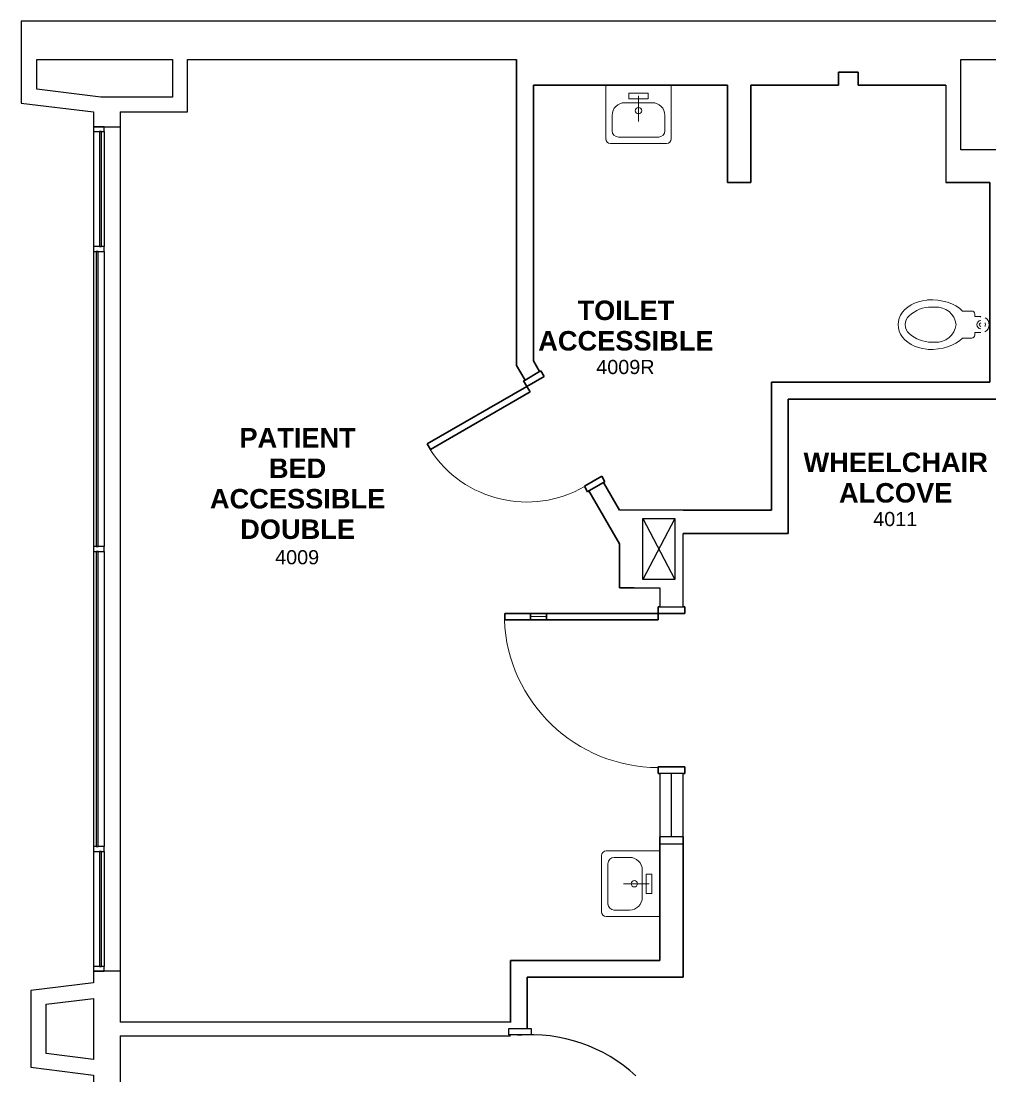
# Model space of a CAD drawing. Header units: inches. Extents: x -3235 to 3296, y 161 to 2924.
# Drawn here: x 265.5 to 568.4, y 2249.8 to 2579.5 of the extents above; entities that cross this region are included whole.
import ezdxf

# ---------------------------------------------------------------- set-up
doc = ezdxf.new("R2010")
doc.units = ezdxf.units.IN
doc.header["$LTSCALE"] = 96
doc.header["$MEASUREMENT"] = 0
for name, color, linetype, lineweight in [('A-AREA-IDEN', 4, 'CONTINUOUS', 9), ('A-DOOR-FRAM', 1, 'CONTINUOUS', 30), ('A-DOOR-GLAZ', 1, 'CONTINUOUS', 18)]:
    doc.layers.add(name, color=color, linetype=linetype, lineweight=lineweight)
for name, color, linetype in [('A-DOOR', 2, 'CONTINUOUS'), ('A-FLOR-PFIX', 2, 'CONTINUOUS'), ('A-GLAZ', 2, 'CONTINUOUS'), ('A-GLAZ-SILL', 1, 'CONTINUOUS'), ('A-SHAFT', 1, 'CONTINUOUS'), ('A-WALL-FULL', 6, 'CONTINUOUS')]:
    doc.layers.add(name, color=color, linetype=linetype)
doc.styles.add('ARIAL', font='arial.ttf')
doc.styles.add('Arial_B', font='arialbd.ttf', dxfattribs={"height": 6.088537})

# ---------------------------------------------------------------- blocks, each defined once
blk = doc.blocks.new('Summit-door-single-wrapped - 36x84-F-4090015-258679-fp04')
at = {"layer": 'A-DOOR', "lineweight": 30}
for p, q in [((12.75, 36.56), (12.75, 0.56)), ((14.75, 36.56), (12.75, 36.56)), ((14.75, 0.56), (14.75, 36.56)), ((14.75, 0.56), (12.75, 0.56))]:
    blk.add_line(p, q, dxfattribs=at)
at = {"layer": 'A-DOOR', "lineweight": 9}
blk.add_arc((14.75, 0.56), 36.14, 93.1725, 180.0016, dxfattribs=at)
at = {"layer": 'A-DOOR-FRAM'}
for p, q in [((-23.25, 0.56), (-23.25, 0.06)), ((-21.25, 0.56), (-23.25, 0.56)), ((-21.25, -5.69), (-21.25, 0.56)), ((16.75, 0.56), (14.75, 0.56)), ((14.75, 0.56), (14.75, -5.69)), ((16.75, 0.06), (16.75, 0.56)), ((-23.25, -5.19), (-23.25, -5.69)), ((-23.25, -5.69), (-21.25, -5.69)), ((14.75, -5.69), (16.75, -5.69)), ((16.75, -5.69), (16.75, -5.19))]:
    blk.add_line(p, q, dxfattribs=at)
blk = doc.blocks.new('Summit-door-single-wrapped - 48x84-N-4089940-258679-fp04')
at = {"layer": 'A-DOOR', "lineweight": 30}
for p, q in [((18.75, 49.56), (18.75, 1.56)), ((20.75, 49.56), (18.75, 49.56)), ((20.75, 1.56), (20.75, 49.56)), ((18.75, 41.56), (20.75, 41.56)), ((18.75, 36.56), (20.75, 36.56)), ((20.75, 1.56), (18.75, 1.56))]:
    blk.add_line(p, q, dxfattribs=at)
at = {"layer": 'A-DOOR', "lineweight": 9}
blk.add_arc((20.75, 1.56), 48.18, 92.3789, 180.0014, dxfattribs=at)
at = {"layer": 'A-DOOR-FRAM'}
for p, q in [((-29.25, 1.56), (-29.25, 1.06)), ((-27.25, 1.56), (-29.25, 1.56)), ((-27.25, -6.69), (-27.25, 1.56)), ((22.75, 1.56), (20.75, 1.56)), ((20.75, 1.56), (20.75, -6.69)), ((22.75, 1.06), (22.75, 1.56)), ((-29.25, -6.19), (-29.25, -6.69)), ((22.75, -6.69), (22.75, -6.19)), ((-29.25, -6.69), (-27.25, -6.69)), ((20.75, -6.69), (22.75, -6.69))]:
    blk.add_line(p, q, dxfattribs=at)
at = {"layer": 'A-DOOR-GLAZ', "lineweight": 9}
blk.add_line((19.75, 36.56), (19.75, 41.56), dxfattribs=at)

msp = doc.modelspace()

# ---------------------------------------------------------------- linework, layer by layer
at = {"layer": 'A-DOOR'}
for p, q in [((418, 2262.62), (418, 2264.62)), ((418, 2264.62), (425, 2264.62)), ((425, 2262.62), (418, 2262.62)), ((425, 2264.62), (425, 2262.62))]:
    msp.add_line(p, q, dxfattribs=at)
msp.add_arc((425, 2214.62), 48.05, 47.0874, 95, dxfattribs=at)
at = {"layer": 'A-FLOR-PFIX', "lineweight": 9}
for p, q in [((448.31, 2559.5), (448.31, 2542.75)), ((448.31, 2559.5), (448.31, 2558.5)), ((468.81, 2542.75), (468.81, 2559.5)), ((468.81, 2558.5), (468.81, 2559.5)), ((455.56, 2555.18), (455.56, 2556.99)), ((455.56, 2556.99), (461.56, 2556.99)), ((461.56, 2555.18), (455.56, 2555.18)), ((458.56, 2556.12), (458.56, 2548.12)), ((461.56, 2556.99), (461.56, 2555.18)), ((454.31, 2554), (462.81, 2554)), ((450.31, 2550), (450.31, 2545.25)), ((466.81, 2550), (466.81, 2545.06)), ((452.31, 2543.25), (465, 2543.25)), ((449.81, 2541.25), (467.31, 2541.25)), ((551.25, 2490.13), (550.26, 2490.13)), ((559.86, 2488.88), (562.75, 2488.88)), ((563.75, 2487.88), (563.75, 2487.13)), ((563.75, 2487.13), (565.64, 2487.13)), ((559.86, 2480.37), (562.75, 2480.37)), ((563.75, 2482.12), (565.64, 2482.12)), ((563.75, 2481.37), (563.75, 2482.12)), ((551.25, 2479.12), (550.22, 2479.12)), ((447, 2318.62), (447, 2301.12)), ((465.25, 2320.12), (448.5, 2320.12)), ((455.75, 2318.12), (451, 2318.12)), ((465.25, 2320.12), (464.25, 2320.12)), ((449, 2316.12), (449, 2303.43)), ((459.75, 2314.12), (459.75, 2305.62)), ((460.93, 2306.87), (460.93, 2312.87)), ((460.93, 2312.87), (462.74, 2312.87)), ((462.74, 2312.87), (462.74, 2306.87)), ((461.88, 2309.87), (453.88, 2309.87)), ((462.74, 2306.87), (460.93, 2306.87)), ((455.75, 2301.62), (450.81, 2301.62)), ((448.5, 2299.62), (465.25, 2299.62)), ((464.25, 2299.62), (465.25, 2299.62))]:
    msp.add_line(p, q, dxfattribs=at)
for centre in [(458.56, 2551.5), (457.25, 2309.87)]:
    msp.add_circle(centre, 1, dxfattribs=at)
for centre, radius, start, end in [((454.31, 2550), 4, 90, 180), ((462.81, 2550), 4, 0, 90), ((452.31, 2545.25), 2, 180, 270), ((464.81, 2545.25), 2, 270, 0), ((449.81, 2542.75), 1.5, 180, 270), ((467.31, 2542.75), 1.5, 270, 0), ((550.25, 2479.61), 10.52, 89.9498, 132.1746), ((551.67, 2483.9), 6.24, 6.6659, 93.7889), ((545.7, 2484.62), 3.75, 132.1746, 227.8254), ((562.75, 2487.88), 1, 0, 90), ((565.7, 2484.62), 1.34, 92.8617, 267.1383), ((565.7, 2484.62), 2.5, 91.3626, 96.855), ((565.7, 2484.62), 2.5, 298.6425, 60.7898), ((551.67, 2485.35), 6.24, 266.2111, 353.3341), ((565.7, 2484.62), 0.571, 97.5801, 262.4199), ((565.7, 2484.62), 1.34, 335.8356, 24.1644), ((550.25, 2489.64), 10.52, 227.8254, 269.8317), ((562.75, 2481.37), 1, 270, 0), ((448.5, 2318.62), 1.5, 90, 180), ((451, 2316.12), 2, 90, 180), ((455.75, 2314.12), 4, 0, 90), ((455.75, 2305.62), 4, 270, 0), ((451, 2303.62), 2, 180, 270), ((448.5, 2301.12), 1.5, 180, 270)]:
    msp.add_arc(centre, radius, start, end, dxfattribs=at)
for major_axis, ratio, start_param, end_param in [((-11.75, 0), 0.659574, 3.722963, 4.803144), ((-10.3, 0), 0.752595, 4.712389, 7.853982), ((-11.75, 0), 0.659574, 1.494749, 2.560223)]:
    msp.add_ellipse((550.04, 2484.62), major_axis=major_axis, ratio=ratio, start_param=start_param, end_param=end_param, dxfattribs=at)
at = {"layer": 'A-GLAZ', "extrusion": (0, 0, -1)}
for p, q in [((291.5, 2546.5), (288.13, 2546.5)), ((288.13, 2546.5), (288.13, 2545)), ((291.5, 2545), (291.5, 2546.5)), ((288.13, 2545), (291.5, 2545)), ((291.5, 2509), (288.13, 2509)), ((288.13, 2509), (288.13, 2507.5)), ((291.5, 2507.5), (291.5, 2509)), ((288.13, 2507.5), (291.5, 2507.5)), ((291.5, 2415.25), (288.13, 2415.25)), ((288.13, 2415.25), (288.13, 2413.75)), ((288.13, 2413.75), (291.5, 2413.75)), ((291.5, 2413.75), (291.5, 2415.25)), ((291.5, 2321.5), (288.13, 2321.5)), ((288.13, 2321.5), (288.13, 2320)), ((291.5, 2320), (291.5, 2321.5)), ((288.13, 2320), (291.5, 2320))]:
    msp.add_line(p, q, dxfattribs=at)
at = {"layer": 'A-GLAZ'}
for p, q in [((290.63, 2545), (290, 2545)), ((290, 2545), (290, 2509)), ((290.63, 2509), (290.63, 2545)), ((290, 2509), (290.63, 2509)), ((289.63, 2507.5), (289, 2507.5)), ((289, 2507.5), (289, 2415.25)), ((289.63, 2415.25), (289.63, 2507.5)), ((289, 2415.25), (289.63, 2415.25)), ((289.63, 2413.75), (289, 2413.75)), ((289, 2413.75), (289, 2321.5)), ((289.63, 2321.5), (289.63, 2413.75)), ((472.5, 2344.37), (465.25, 2344.37)), ((472.5, 2324.5), (465.25, 2324.5)), ((289, 2321.5), (289.63, 2321.5)), ((465.25, 2322.34), (472.5, 2322.34)), ((290.63, 2320), (290, 2320)), ((290, 2320), (290, 2284)), ((290.63, 2284), (290.63, 2320)), ((291.5, 2284), (288.13, 2284)), ((288.13, 2284), (288.13, 2282.5)), ((288.13, 2282.5), (291.5, 2282.5)), ((290, 2284), (290.63, 2284)), ((291.5, 2282.5), (291.5, 2284))]:
    msp.add_line(p, q, dxfattribs=at)
msp.add_lwpolyline([(468.88, 2324.5), (468.88, 2344.37)], dxfattribs=at)
at = {"layer": 'A-GLAZ-SILL'}
for p, q in [((288.13, 2545), (288.13, 2509)), ((291.5, 2545), (291.5, 2509)), ((288.13, 2507.5), (288.13, 2415.25)), ((291.5, 2507.5), (291.5, 2415.25)), ((288.13, 2413.75), (288.13, 2321.5)), ((291.5, 2413.75), (291.5, 2321.5)), ((465.25, 2344.37), (465.25, 2324.5)), ((472.5, 2324.5), (472.5, 2344.37)), ((288.13, 2320), (288.13, 2284)), ((291.5, 2320), (291.5, 2284))]:
    msp.add_line(p, q, dxfattribs=at)
at = {"layer": 'A-SHAFT'}
for p, q in [((459.87, 2424), (469.87, 2405)), ((469.87, 2424), (459.87, 2405))]:
    msp.add_line(p, q, dxfattribs=at)
at = {"layer": 'A-WALL-FULL'}
for p, q in [((592.13, 2579.5), (265.5, 2579.5)), ((265.5, 2579.5), (265.5, 2553.9)), ((270.38, 2567.5), (312.87, 2567.5)), ((270.38, 2558.22), (270.38, 2567.5)), ((312.87, 2567.5), (312.87, 2555.75)), ((317.5, 2567.5), (420.44, 2567.5)), ((317.5, 2551.12), (317.5, 2567.5)), ((559.31, 2567.5), (588.71, 2567.5)), ((559.31, 2539.31), (559.31, 2567.5)), ((554.69, 2559.5), (554.69, 2529)), ((290.46, 2555.75), (270.38, 2558.22)), ((312.87, 2555.75), (290.46, 2555.75)), ((265.5, 2553.9), (288.13, 2551.12)), ((288.13, 2551.12), (288.13, 2546.5)), ((296.5, 2551.12), (317.5, 2551.12)), ((296.5, 2551.12), (296.5, 2266.62)), ((288.13, 2546.5), (296.5, 2546.5)), ((578.38, 2539.31), (559.31, 2539.31)), ((472.5, 2426.62), (452.62, 2426.62)), ((459.87, 2424), (469.87, 2424)), ((459.87, 2405), (459.87, 2424)), ((469.87, 2424), (469.87, 2405)), ((472.5, 2396.37), (472.5, 2419.37)), ((469.87, 2405), (459.87, 2405)), ((457.25, 2402.37), (465.25, 2402.37)), ((465.25, 2402.37), (465.25, 2396.37)), ((465.25, 2396.37), (472.5, 2396.37)), ((296.5, 2282.5), (288.13, 2282.5)), ((288.13, 2282.5), (288.13, 2278.95)), ((288.13, 2278.95), (268.5, 2276.5)), ((268.5, 2276.5), (268.5, 2252.5)), ((273.38, 2272.2), (288.13, 2274.04)), ((273.38, 2256.8), (273.38, 2272.2)), ((288.13, 2274.04), (288.13, 2254.96)), ((374.75, 2266.62), (296.5, 2266.62)), ((418.5, 2266.62), (374.75, 2266.62)), ((418.5, 2266.62), (418.5, 2266.5)), ((296.5, 2262.37), (418.5, 2262.37)), ((296.5, 2262.37), (296.5, 1966.62)), ((288.13, 2254.96), (273.38, 2256.8)), ((268.5, 2252.5), (288.13, 2250.05)), ((288.13, 2250.05), (288.13, 2246.49))]:
    msp.add_line(p, q, dxfattribs=at)
at = {"layer": 'A-WALL-FULL', "lineweight": 30}
for p, q in [((420.44, 2567.5), (420.44, 2471.88)), ((521.13, 2559.5), (521.13, 2563.5)), ((521.13, 2563.5), (527.25, 2563.5)), ((527.25, 2563.5), (527.25, 2559.5)), ((425.69, 2473.28), (425.69, 2559.5)), ((425.69, 2559.5), (486.44, 2559.5)), ((486.44, 2559.5), (486.44, 2529)), ((493.69, 2559.5), (521.13, 2559.5)), ((493.69, 2529), (493.69, 2559.5)), ((527.25, 2559.5), (554.69, 2559.5)), ((486.44, 2529), (493.69, 2529)), ((554.69, 2529), (568.39, 2529)), ((568.39, 2529), (568.39, 2466.62)), ((427.62, 2469.93), (425.69, 2473.28)), ((420.44, 2471.88), (423.08, 2467.3)), ((423.08, 2467.3), (427.62, 2469.93)), ((568.39, 2466.62), (500.13, 2466.62)), ((500.13, 2466.62), (500.13, 2426.62)), ((505.38, 2461.37), (577.38, 2461.37)), ((505.38, 2419.37), (505.38, 2461.37)), ((447.62, 2435.29), (443.08, 2432.66)), ((452.62, 2426.62), (447.62, 2435.29)), ((443.08, 2432.66), (452.62, 2416.12)), ((500.13, 2426.62), (472.5, 2426.62)), ((472.5, 2419.37), (505.38, 2419.37)), ((452.62, 2416.12), (452.62, 2402.37)), ((452.62, 2402.37), (457.25, 2402.37)), ((465.25, 2324.5), (465.25, 2285.87)), ((472.5, 2280.62), (472.5, 2324.5)), ((465.25, 2285.87), (418.5, 2285.87)), ((418.5, 2285.87), (418.5, 2266.62)), ((423.75, 2280.62), (472.5, 2280.62)), ((423.75, 2264.62), (423.75, 2280.62))]:
    msp.add_line(p, q, dxfattribs=at)

# ---------------------------------------------------------------- block references
at = {"layer": 'A-DOOR'}
for name, p, rotation in [('Summit-door-single-wrapped - 36x84-F-4090015-258679-fp04', (431.51, 2452.83), 120), ('Summit-door-single-wrapped - 48x84-N-4089940-258679-fp04', (466.31, 2373.62), 90.00000000000084)]:
    msp.add_blockref(name, p, dxfattribs=dict(at, rotation=rotation))

# ---------------------------------------------------------------- texts
at = {"layer": 'A-AREA-IDEN', "attachment_point": 2, "line_spacing_factor": 0.938532}
for s, insert, char_height, width, style in [('TOILET\\PACCESSIBLE', (454.62, 2492.15), 6.089, 63.288, 'Arial_B'), ('4009R', (454.47, 2473.6), 4.426, 21.708, 'ARIAL'), ('4009R', (454.47, 2473.6), 4.426, 21.708, 'ARIAL'), ('PATIENT\\PBED\\PACCESSIBLE\\PDOUBLE', (351.96, 2452.31), 6.089, 63.288, 'Arial_B'), ('WHEELCHAIR\\PALCOVE', (538.98, 2444.63), 6.089, 66.6, 'Arial_B'), ('4011', (538.84, 2426.08), 4.426, 16.416, 'ARIAL'), ('4011', (538.84, 2426.08), 4.426, 16.416, 'ARIAL'), ('4009', (351.82, 2414.14), 4.426, 16.416, 'ARIAL'), ('4009', (351.82, 2414.14), 4.426, 16.416, 'ARIAL')]:
    msp.add_mtext(s, dxfattribs=dict(at, insert=insert, char_height=char_height, width=width, style=style))

doc.saveas('drawing.dxf')
